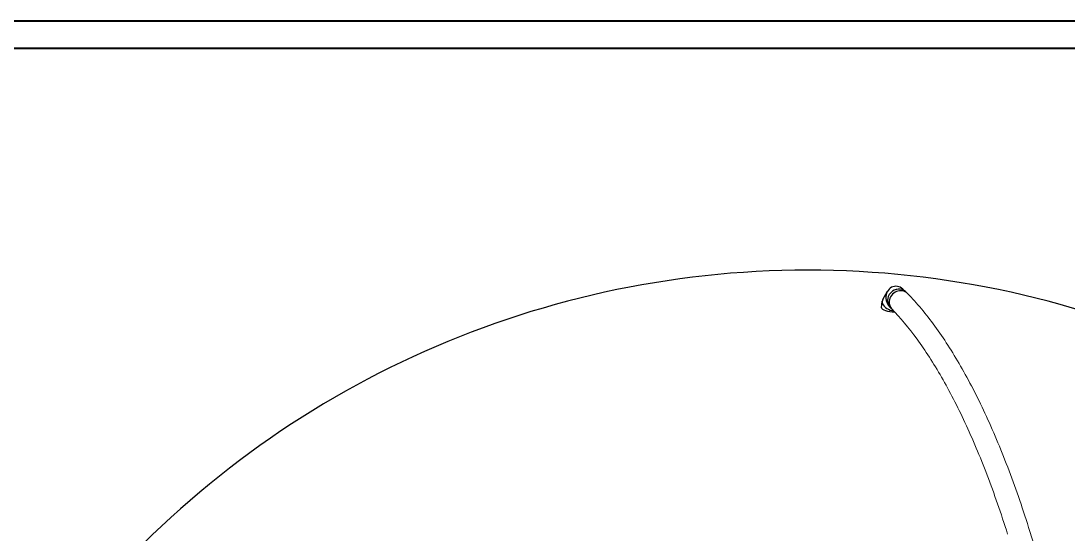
# Model space of a CAD drawing. Header units: millimetres. Extents: x -4172 to 126100, y -2 to 142133.
# Drawn here: x 86129 to 105122, y 50088 to 59400 of the extents above; entities that cross this region are included whole.
import ezdxf

# ---------------------------------------------------------------- set-up
doc = ezdxf.new("R2010")
doc.units = ezdxf.units.MM
doc.header["$LTSCALE"] = 100
doc.layers.get('0').update_dxf_attribs({"lineweight": 18})
for name, color, linetype, lineweight in [('Border', 7, 'Continuous', 35), ('Symbol', 7, 'Continuous', 18), ('Visible', 7, 'Continuous', 25)]:
    doc.layers.add(name, color=color, linetype=linetype, lineweight=lineweight)
doc.layers.add('P_Atmospheric Air (AA)', color=7, linetype='Continuous', lineweight=18, true_color=0x00e100)
doc.styles.add('Note Text', font='arial.ttf')

# ---------------------------------------------------------------- blocks, each defined once
blk = doc.blocks.new('Borders Bigadan Border')
at = {"layer": 'Border'}
for p, q in [((0, 594), (1261, 594)), ((1256, 589), (20, 589))]:
    blk.add_line(p, q, dxfattribs=at)
blk = doc.blocks.new('Balloon26')
at = {"layer": 'Symbol'}
for p, q in [((848.35, 508.7), (832.13, 508.7)), ((862.78, 494.15), (851.35, 502.71)), ((848.35, 501.2), (832.13, 501.2)), ((863.08, 494.55), (862.48, 493.75)), ((862.78, 494.15), (864.78, 492.66)), ((864.78, 492.66), (863.08, 494.55)), ((862.48, 493.75), (864.78, 492.66))]:
    blk.add_line(p, q, dxfattribs=at)
at = {"layer": 'Symbol', "flags": 128}
blk.add_lwpolyline([(862.48, 493.75), (864.78, 492.66), (863.08, 494.55), (862.48, 493.75)], dxfattribs=at)
at = {"layer": 'Symbol'}
for centre, start, end in [((832.13, 504.95), 90, 270), ((848.35, 504.95), 270, 90)]:
    blk.add_arc(centre, 3.75, start, end, dxfattribs=at)
blk.add_solid([(862.48, 493.75), (864.78, 492.66), (863.08, 494.55), (862.48, 493.75)], dxfattribs=at)
at = {"layer": 'Symbol', "insert": (840.24, 504.97), "char_height": 2.5, "attachment_point": 5, "style": 'Note Text'}
blk.add_mtext('SD1.C1.SV01', dxfattribs=at)

msp = doc.modelspace()

# ---------------------------------------------------------------- linework, layer by layer
at = {"layer": 'P_Atmospheric Air (AA)'}
for p, q in [((102205.13, 54459.15), (102174.13, 54488.15)), ((101927.65, 54170.98), (101900.92, 54195.99)), ((104732.13, 49182.58), (104407.05, 50209.07))]:
    msp.add_line(p, q, dxfattribs=at)
msp.add_ellipse((102037.52, 54342.07), major_axis=(-136.6, -146.08), ratio=0.90948517, start_param=3.14159265, end_param=6.28318531, dxfattribs=at)
for points, knots in [([(104407.05, 50209.07), (104286.02, 50591.25), (104159.18, 50955.87), (103894.81, 51646.92), (103757.29, 51973.36), (103472.48, 52585.4), (103325.2, 52871), (103021.69, 53399.09), (102865.47, 53641.58), (102544.68, 54081.49), (102380.11, 54278.92), (102211.49, 54452.87)], [5.497787144, 5.497787144, 5.497787144, 5.497787144, 5.591710046, 5.591710046, 5.685632949, 5.685632949, 5.779555851, 5.779555851, 5.873478753, 5.873478753, 5.967401656, 5.967401656, 5.967401656, 5.967401656]), ([(104025.72, 50088.31), (103906.89, 50463.52), (103782.61, 50820.71), (103524.39, 51495.71), (103390.46, 51813.53), (103114.42, 52406.79), (102972.31, 52682.23), (102681.64, 53188.07), (102533.08, 53418.46), (102231.6, 53831.99), (102078.69, 54015.11), (101924.87, 54173.86)], [5.497787144, 5.497787144, 5.497787144, 5.497787144, 5.591686043, 5.591686043, 5.685584941, 5.685584941, 5.77948384, 5.77948384, 5.873382739, 5.873382739, 5.967281638, 5.967281638, 5.967281638, 5.967281638])]:
    msp.add_open_spline(points, degree=3, knots=knots, dxfattribs=at)
at = {"layer": 'Visible'}
for p, q in [((102124.6, 54534.46), (102174.13, 54488.15)), ((101762.13, 54347.32), (101847.61, 54493.88)), ((102210.88, 54453.51), (102211.49, 54452.87)), ((101740, 54192.02), (101751.44, 54314.03)), ((101889.71, 54206.46), (101900.92, 54195.99))]:
    msp.add_line(p, q, dxfattribs=at)
msp.add_arc((100400.63, 37769.16), 17108.42, 40.510533, 139.489467, dxfattribs=at)
for centre, major_axis, ratio, start_param, end_param in [((102007.16, 54370.46), (31.28, -213.54), 0.87688093, 2.30904512, 4.58462016), ((102037.52, 54342.07), (136.6, 146.08), 0.90948517, 0, 3.14159265), ((102067.89, 54313.67), (140.16, 142.69), 0.90563414, 6.26095522, 8.58099044), ((101948.12, 54269.23), (-193.16, 62.03), 0.62788393, 6.14548369, 6.75596366), ((102007.16, 54370.46), (31.28, -213.54), 0.87688093, 4.58462016, 5.45063777), ((101939.13, 54173.35), (-199.13, 18.68), 0.26934116, 0, 1.79789278), ((101948.12, 54269.23), (-193.16, 62.03), 0.62788393, 0.47277835, 1.83603395)]:
    msp.add_ellipse(centre, major_axis=major_axis, ratio=ratio, start_param=start_param, end_param=end_param, dxfattribs=at)
msp.add_open_spline([(101878.18, 54313.67), (101878.16, 54313.45), (101878.14, 54313.23), (101876.88, 54299.99), (101876.96, 54287.01), (101879.79, 54261.53), (101882.52, 54249.09), (101894.17, 54214.38), (101906.36, 54193.76), (101923.21, 54175.59), (101924.04, 54174.72), (101924.87, 54173.86)], degree=3, knots=[-62.94438519, -62.94438519, -62.94438519, -62.94438519, -62.87535262, -62.87535262, -58.78413199, -58.78413199, -54.69263965, -54.69263965, -46.88070171, -46.88070171, -46.48391416, -46.48391416, -46.48391416, -46.48391416], dxfattribs=at)

# ---------------------------------------------------------------- block references
at = {"xscale": 100, "yscale": 100, "zscale": 100}
msp.add_blockref('Borders Bigadan Border', (0, 0), dxfattribs=at)
at = {"layer": 'Symbol', "xscale": 100, "yscale": 100, "zscale": 100}
msp.add_blockref('Balloon26', (0, 0), dxfattribs=at)

doc.saveas('drawing.dxf')
